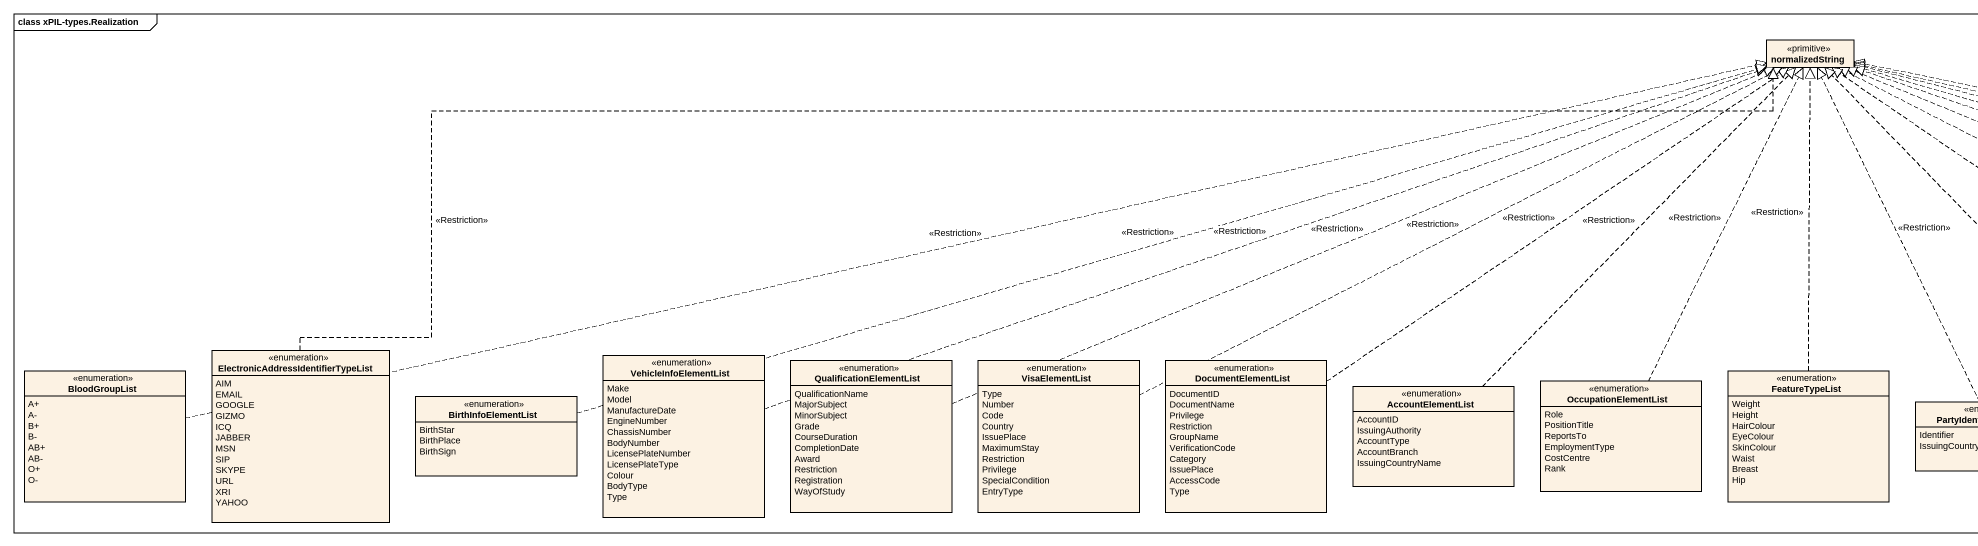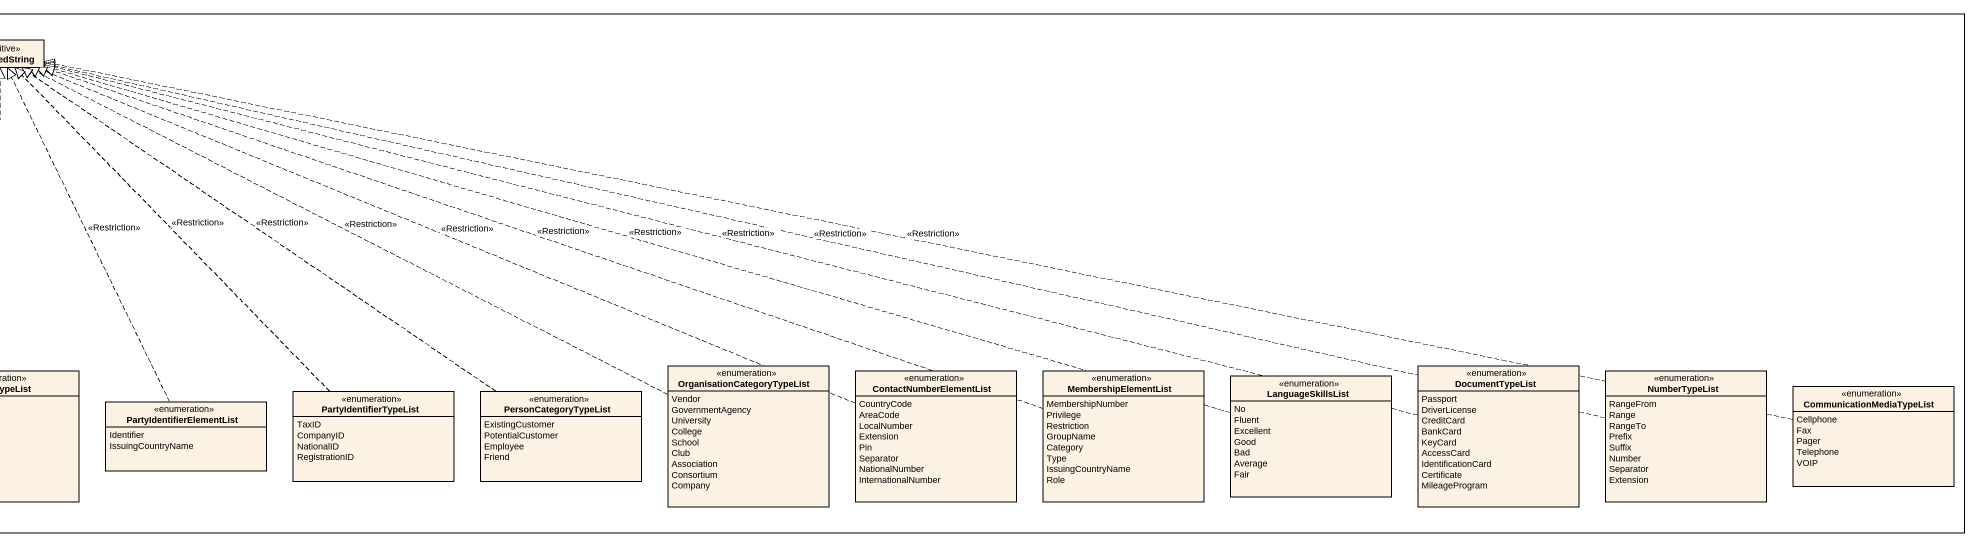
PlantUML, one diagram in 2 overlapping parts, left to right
@startuml
mainframe class xPIL-types.Realization
hide circle
hide empty members
class normalizedString <<primitive>>
enum "ElectronicAddressIdentifierTypeList" as ElectronicAddressIdentifierT {
  AIM
  EMAIL
  GOOGLE
  GIZMO
  ICQ
  JABBER
  MSN
  SIP
  SKYPE
  URL
  XRI
  YAHOO
}
enum VehicleInfoElementList {
  Make
  Model
  ManufactureDate
  EngineNumber
  ChassisNumber
  BodyNumber
  LicensePlateNumber
  LicensePlateType
  Colour
  BodyType
  Type
}
enum QualificationElementList {
  QualificationName
  MajorSubject
  MinorSubject
  Grade
  CourseDuration
  CompletionDate
  Award
  Restriction
  Registration
  WayOfStudy
}
enum VisaElementList {
  Type
  Number
  Code
  Country
  IssuePlace
  MaximumStay
  Restriction
  Privilege
  SpecialCondition
  EntryType
}
enum DocumentElementList {
  DocumentID
  DocumentName
  Privilege
  Restriction
  GroupName
  VerificationCode
  Category
  IssuePlace
  AccessCode
  Type
}
enum BloodGroupList {
  A+
  A-
  B+
  B-
  AB+
  AB-
  O+
  O-
}
enum BirthInfoElementList {
  BirthStar
  BirthPlace
  BirthSign
}
enum AccountElementList {
  AccountID
  IssuingAuthority
  AccountType
  AccountBranch
  IssuingCountryName
}
enum OccupationElementList {
  Role
  PositionTitle
  ReportsTo
  EmploymentType
  CostCentre
  Rank
}
enum FeatureTypeList {
  Weight
  Height
  HairColour
  EyeColour
  SkinColour
  Waist
  Breast
  Hip
}
enum PartyIdentifierTypeList {
  TaxID
  CompanyID
  NationalID
  RegistrationID
}
enum PersonCategoryTypeList {
  ExistingCustomer
  PotentialCustomer
  Employee
  Friend
}
enum OrganisationCategoryTypeList {
  Vendor
  GovernmentAgency
  University
  College
  School
  Club
  Association
  Consortium
  Company
}
enum ContactNumberElementList {
  CountryCode
  AreaCode
  LocalNumber
  Extension
  Pin
  Separator
  NationalNumber
  InternationalNumber
}
enum MembershipElementList {
  MembershipNumber
  Privilege
  Restriction
  GroupName
  Category
  Type
  IssuingCountryName
  Role
}
enum LanguageSkillsList {
  No
  Fluent
  Excellent
  Good
  Bad
  Average
  Fair
}
enum DocumentTypeList {
  Passport
  DriverLicense
  CreditCard
  BankCard
  KeyCard
  AccessCard
  IdentificationCard
  Certificate
  MileageProgram
}
enum NumberTypeList {
  RangeFrom
  Range
  RangeTo
  Prefix
  Suffix
  Number
  Separator
  Extension
}
enum CommunicationMediaTypeList {
  Cellphone
  Fax
  Pager
  Telephone
  VOIP
}
enum PartyIdentifierElementList {
  Identifier
  IssuingCountryName
}
ElectronicAddressIdentifierT .right.|> normalizedString : <<Restriction>>
VehicleInfoElementList .right.|> normalizedString : <<Restriction>>
QualificationElementList .right.|> normalizedString : <<Restriction>>
VisaElementList .right.|> normalizedString : <<Restriction>>
DocumentElementList .up.|> normalizedString : <<Restriction>>
BloodGroupList .right.|> normalizedString : <<Restriction>>
BirthInfoElementList .right.|> normalizedString : <<Restriction>>
AccountElementList .up.|> normalizedString : <<Restriction>>
OccupationElementList .up.|> normalizedString : <<Restriction>>
FeatureTypeList .up.|> normalizedString : <<Restriction>>
PartyIdentifierTypeList .up.|> normalizedString : <<Restriction>>
PersonCategoryTypeList .up.|> normalizedString : <<Restriction>>
OrganisationCategoryTypeList .left.|> normalizedString : <<Restriction>>
ContactNumberElementList .left.|> normalizedString : <<Restriction>>
MembershipElementList .left.|> normalizedString : <<Restriction>>
LanguageSkillsList .left.|> normalizedString : <<Restriction>>
DocumentTypeList .left.|> normalizedString : <<Restriction>>
NumberTypeList .left.|> normalizedString : <<Restriction>>
CommunicationMediaTypeList .left.|> normalizedString : <<Restriction>>
PartyIdentifierElementList .up.|> normalizedString : <<Restriction>>
@enduml
